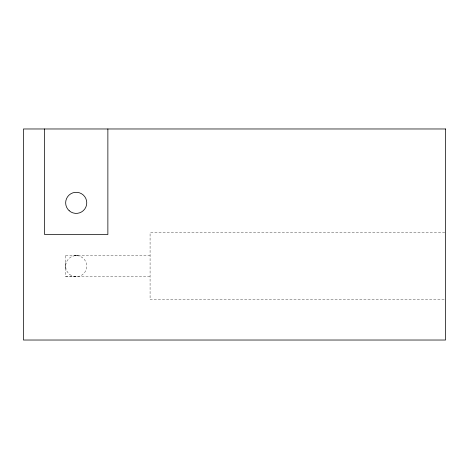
<?xml version="1.0" encoding="UTF-8"?>
<svg xmlns="http://www.w3.org/2000/svg" width="469" height="469" viewBox="0 0 469 469"><rect width="100%" height="100%" fill="white"/><g stroke="black" fill="none" stroke-linecap="round" stroke-linejoin="round"><path stroke-width="0.35" stroke-dasharray="2.35 1.76" d="M65.66 255.793L65.66 276.681L150.08 276.681M65.66 268.139L65.66 262.693M65.66 276.628L77.485 276.657M444.817 232.653L150.08 232.653L150.08 299.662L444.817 299.662M65.66 255.687L150.08 255.634M76.213 255.687C71.276 255.716 81.413 255.793 76.213 255.687M69.705 274.465A10.553 10.553 0 0 0 86.659 267.641A10.553 10.553 0 0 0 72.273 256.367A10.553 10.553 0 0 0 69.705 274.465"/><path stroke-width="0.7" d="M107.87 128.975L107.87 234.5L44.555 234.5L44.555 128.975M445.55 128.975L23.45 128.975L23.45 340.025L445.55 340.025L445.55 128.975M69.189 210.722A10.553 10.553 0 0 0 86.542 204.988A10.553 10.553 0 0 0 72.9 192.823A10.553 10.553 0 0 0 69.189 210.722"/></g></svg>
